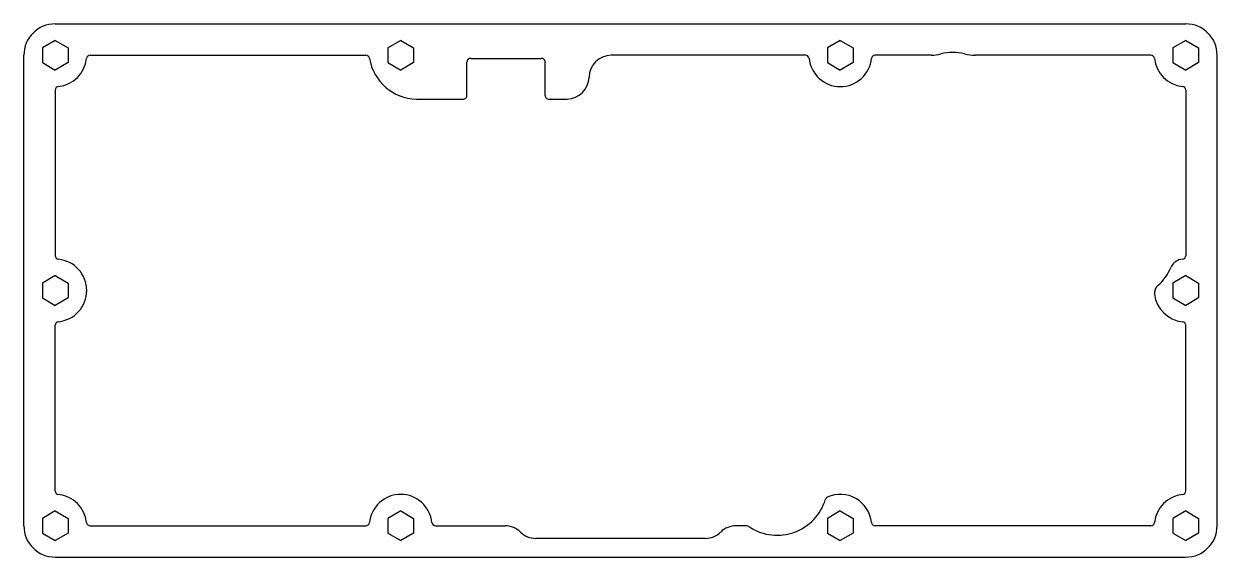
# Model space of a CAD drawing. Header units: millimetres. Extents: x 0 to 380, y 0 to 170.
import ezdxf

# ---------------------------------------------------------------- set-up
doc = ezdxf.new("R2010")
doc.units = ezdxf.units.MM
doc.layers.get('0').update_dxf_attribs({"lineweight": 25, "true_color": 0xffffff})

msp = doc.modelspace()

# ---------------------------------------------------------------- linework, layer by layer
for p, q in [((10, 170), (370, 170)), ((10, 164.73), (5.9, 162.37)), ((10, 164.73), (14.1, 162.37)), ((120, 164.73), (115.9, 162.37)), ((120, 164.73), (124.1, 162.37)), ((260, 164.73), (255.9, 162.37)), ((260, 164.73), (264.1, 162.37)), ((370, 164.73), (365.9, 162.37)), ((370, 164.73), (374.1, 162.37)), ((0, 10), (0, 160)), ((5.9, 162.37), (5.9, 157.63)), ((14.1, 162.37), (14.1, 157.63)), ((21.1, 160), (108.9, 160)), ((115.9, 162.37), (115.9, 157.63)), ((124.1, 162.37), (124.1, 157.63)), ((248.9, 160), (187, 160)), ((255.9, 162.37), (255.9, 157.63)), ((264.1, 162.37), (264.1, 157.63)), ((289, 160), (271.1, 160)), ((358.9, 160), (303, 160)), ((365.9, 162.37), (365.9, 157.63)), ((374.1, 162.37), (374.1, 157.63)), ((380, 10), (380, 160)), ((5.9, 157.63), (10, 155.27)), ((14.1, 157.63), (10, 155.27)), ((115.9, 157.63), (120, 155.27)), ((124.1, 157.63), (120, 155.27)), ((141.1, 147.2), (141.1, 157.8)), ((142.32, 159), (164.78, 159)), ((166, 147.2), (166, 157.8)), ((255.9, 157.63), (260, 155.27)), ((264.1, 157.63), (260, 155.27)), ((365.9, 157.63), (370, 155.27)), ((374.1, 157.63), (370, 155.27)), ((10, 148.9), (10, 96.1)), ((370, 148.9), (370, 96.1)), ((125, 146), (139.88, 146)), ((167.22, 146), (173, 146)), ((10, 89.73), (5.9, 87.37)), ((10, 89.73), (14.1, 87.37)), ((370, 89.73), (365.9, 87.37)), ((370, 89.73), (374.1, 87.37)), ((5.9, 87.37), (5.9, 82.63)), ((14.1, 87.37), (14.1, 82.63)), ((365.9, 87.37), (365.9, 82.63)), ((374.1, 87.37), (374.1, 82.63)), ((5.9, 82.63), (10, 80.27)), ((14.1, 82.63), (10, 80.27)), ((365.9, 82.63), (370, 80.27)), ((374.1, 82.63), (370, 80.27)), ((10, 21.1), (10, 73.9)), ((370, 21.1), (370, 73.9)), ((10, 14.73), (5.9, 12.37)), ((5.9, 12.37), (5.9, 7.63)), ((10, 14.73), (14.1, 12.37)), ((14.1, 12.37), (14.1, 7.63)), ((120, 14.73), (115.9, 12.37)), ((115.9, 12.37), (115.9, 7.63)), ((120, 14.73), (124.1, 12.37)), ((124.1, 12.37), (124.1, 7.63)), ((260, 14.73), (255.9, 12.37)), ((255.9, 12.37), (255.9, 7.63)), ((260, 14.73), (264.1, 12.37)), ((264.1, 12.37), (264.1, 7.63)), ((370, 14.73), (365.9, 12.37)), ((365.9, 12.37), (365.9, 7.63)), ((370, 14.73), (374.1, 12.37)), ((374.1, 12.37), (374.1, 7.63)), ((5.9, 7.63), (10, 5.27)), ((14.1, 7.63), (10, 5.27)), ((21.1, 10), (108.9, 10)), ((115.9, 7.63), (120, 5.27)), ((124.1, 7.63), (120, 5.27)), ((131.1, 10), (153.23, 10)), ((229.7, 10), (226.79, 10)), ((255.9, 7.63), (260, 5.27)), ((264.1, 7.63), (260, 5.27)), ((358.9, 10), (271.1, 10)), ((365.9, 7.63), (370, 5.27)), ((374.1, 7.63), (370, 5.27)), ((217, 6), (163, 6)), ((10, 0), (370, 0))]:
    msp.add_line(p, q)
for centre, radius, start, end in [((10, 160), 10, 90, 180), ((370, 160), 10, 0, 90), ((21.11, 158.82), 1.18, 90.5724, 171.1819), ((108.89, 158.82), 1.18, 8.8181, 89.4276), ((187.14, 152.86), 7.14, 91.1287, 178.8713), ((248.89, 158.82), 1.18, 8.8181, 89.4276), ((271.11, 158.82), 1.18, 90.5724, 171.1819), ((288.3, 175.3), 15.32, 272.6013, 284.1749), ((295.78, 144.9), 15.99, 76.344, 103.4785), ((303.49, 177.55), 17.56, 257.0606, 268.3978), ((358.89, 158.82), 1.18, 8.8181, 89.4276), ((10, 160), 10, 275.7106, 354.2894), ((125.47, 161.64), 15.65, 189.7079, 268.275), ((142.26, 157.84), 1.16, 87.1031, 181.9211), ((164.84, 157.84), 1.16, 358.0789, 92.8969), ((260, 160), 10, 185.7106, 354.2894), ((370, 160), 10, 185.7106, 264.2894), ((172.87, 153.14), 7.13, 271.0501, 358.9098), ((11.18, 148.89), 1.18, 98.8181, 179.4276), ((368.82, 148.89), 1.18, 0.5724, 81.1819), ((139.94, 147.16), 1.16, 266.9716, 1.9752), ((167.16, 147.16), 1.16, 178.0248, 273.0284), ((11.18, 96.11), 1.18, 180.5724, 261.1819), ((368.82, 96.11), 1.18, 278.8181, 359.4276), ((10, 85), 10, 275.7106, 84.2894), ((350.53, 98.55), 16, 311.6009, 337.6356), ((369.25, 90.62), 4.34, 93.2538, 154.8171), ((363.14, 84.22), 3.1, 130.0125, 186.7601), ((370, 85), 10, 186.5783, 264.3107), ((11.18, 73.89), 1.18, 98.8181, 179.4276), ((368.82, 73.89), 1.18, 0.5724, 81.1819), ((11.18, 21.11), 1.18, 180.5724, 261.1819), ((10, 10), 10, 5.7106, 84.2894), ((120, 10), 10, 5.7106, 174.2894), ((256.66, 17.82), 1.52, 123.2848, 161.7584), ((260, 10), 10, 5.7137, 114.6365), ((370, 10), 10, 95.7106, 174.2894), ((368.82, 21.11), 1.18, 278.8181, 359.4276), ((239.91, 22.99), 16.01, 237.3649, 342.9354), ((10, 10), 10, 180, 270), ((21.11, 11.18), 1.18, 188.8181, 269.4276), ((108.89, 11.18), 1.18, 270.5724, 351.1819), ((131.11, 11.18), 1.18, 188.8181, 269.4276), ((153.26, 3.07), 6.93, 45.3382, 90.2338), ((162.99, 12.9), 6.9, 225.2458, 270.0924), ((217.06, 12.84), 6.84, 269.4735, 314.9545), ((226.77, 3.07), 6.93, 89.7662, 134.6618), ((229.54, 6.69), 3.31, 58.3145, 87.2253), ((271.11, 11.18), 1.18, 188.8181, 269.4276), ((358.89, 11.18), 1.18, 270.5724, 351.1819), ((370, 10), 10, 270, 0)]:
    msp.add_arc(centre, radius, start, end)

doc.saveas('drawing.dxf')
